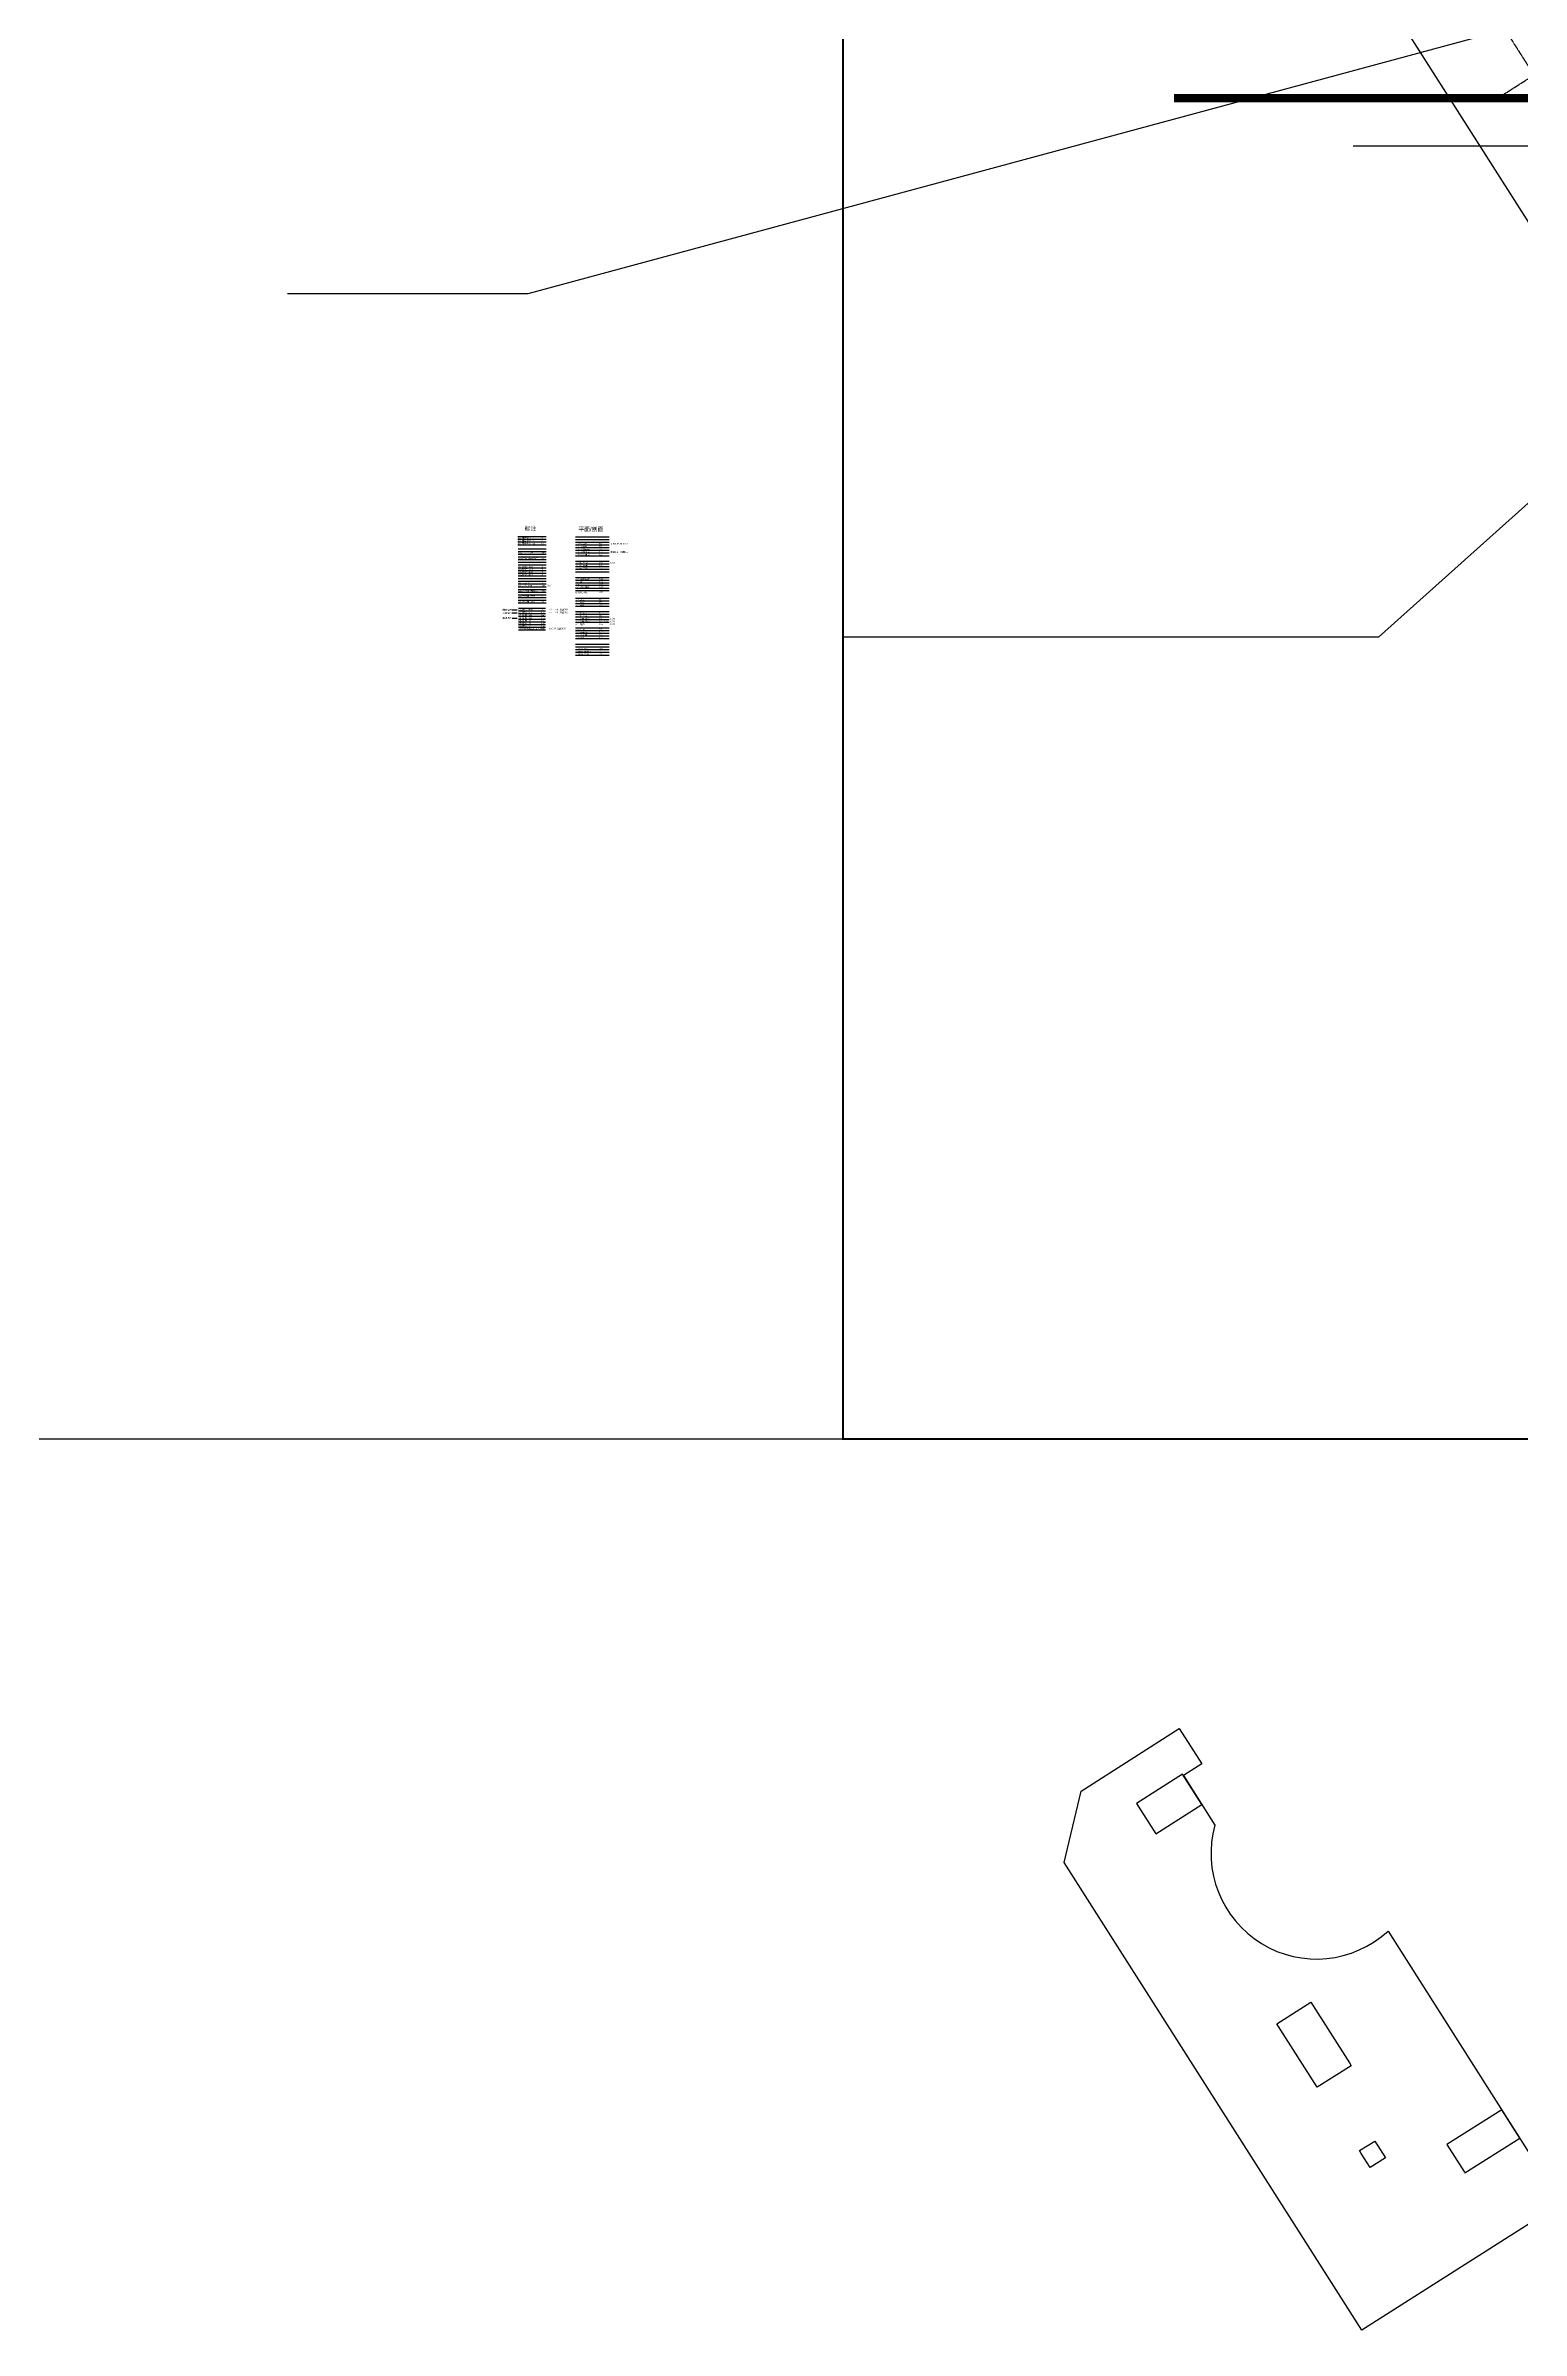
# Model space of a CAD drawing. Extents: x -1466470 to 922624, y -511729 to 590125.
# Drawn here: x -475289 to -299020, y -118543 to 154421 of the extents above; entities that cross this region are included whole.
import ezdxf
from ezdxf.enums import TextEntityAlignment as Align

# ---------------------------------------------------------------- set-up
doc = ezdxf.new("R2010")
doc.units = 0
doc.header["$LTSCALE"] = 10
doc.header["$MEASUREMENT"] = 0
doc.linetypes.add('X-104 B2平面$0$ACAD_ISO04W100', pattern=[30, 24, -3, 0, -3])
doc.linetypes.add('X-104 B2平面$0$DOTE', pattern=[2.42, 2, -0.2, 0.02, -0.2])
for name, color, linetype in [('X-104 B2平面$0$00-图签文字_2', 2, 'Continuous'), ('X-104 B2平面$0$00-图签文字_4', 4, 'Continuous'), ('X-104 B2平面$0$00-图签签名_10', 10, 'Continuous'), ('X-104 B2平面$0$01-标注_标高', 200, 'Continuous'), ('X-104 B2平面$0$01-标注_轴线坐标', 132, 'Continuous'), ('X-104 B2平面$0$02-TEXT_图表', 2, 'Continuous'), ('X-104 B2平面$0$02-TEXT_房间', 7, 'Continuous'), ('X-104 B2平面$0$02-TEXT_轴线', 9, 'Continuous'), ('X-104 B2平面$0$03-表格_185', 185, 'Continuous'), ('X-104 B2平面$0$03-表格_2', 2, 'Continuous'), ('X-104 B2平面$0$05-填充_111', 111, 'Continuous'), ('X-104 B2平面$0$05-填充_156', 156, 'Continuous'), ('X-104 B2平面$0$05-填充_166', 9, 'Continuous'), ('X-104 B2平面$0$05-填充_168', 9, 'Continuous'), ('X-104 B2平面$0$05-填充_18', 9, 'Continuous'), ('X-104 B2平面$0$05-填充_196', 9, 'Continuous'), ('X-104 B2平面$0$05-填充_天正', 9, 'Continuous'), ('X-104 B2平面$0$A-C_玻璃幕墙', 140, 'Continuous'), ('X-104 B2平面$0$A-C_玻璃隔断', 140, 'Continuous'), ('X-104 B2平面$0$A-C_窗', 51, 'Continuous'), ('X-104 B2平面$0$A-E_栏杆', 232, 'Continuous'), ('X-104 B2平面$0$A-E_楼梯', 171, 'Continuous'), ('X-104 B2平面$0$A-E_电梯', 171, 'Continuous'), ('X-104 B2平面$0$A-I_卫-洁具', 9, 'Continuous'), ('X-104 B2平面$0$A-I_卫-隔断', 214, 'Continuous'), ('X-104 B2平面$0$A-I_家具-固定', 9, 'Continuous'), ('X-104 B2平面$0$A-I_家具-活动', 9, 'Continuous'), ('X-104 B2平面$0$A-I_车位', 9, 'Continuous'), ('X-104 B2平面$0$A-O_分水线', 127, 'Continuous'), ('X-104 B2平面$0$A-O_屋面', 201, 'Continuous'), ('X-104 B2平面$0$A-O_散水', 134, 'Continuous'), ('X-104 B2平面$0$A-O_防水层', 222, 'Continuous'), ('X-104 B2平面$0$A-SUR_保温', 222, 'Continuous'), ('X-104 B2平面$0$A-SUR_吊顶', 40, 'Continuous'), ('X-104 B2平面$0$A-SUR_面层', 191, 'Continuous'), ('X-104 B2平面$0$A-TECH_水', 3, 'Continuous'), ('X-104 B2平面$0$A-TECH_电气', 240, 'Continuous'), ('X-104 B2平面$0$A-TECH_结构', 21, 'Continuous'), ('X-104 B2平面$0$A_AXIS-轴线', 9, 'X-104 B2平面$0$DOTE'), ('X-104 B2平面$0$A_STR-砌块墙', 121, 'Continuous'), ('X-104 B2平面$0$A_STR-砼墙', 51, 'Continuous'), ('X-104 B2平面$0$A_STR-轻隔墙', 141, 'Continuous'), ('X-104 B2平面$0$A_STR-钢结构', 20, 'Continuous'), ('X-104 B2平面$0$D_铝板', 181, 'Continuous'), ('X-104 B2平面$0$DOOR_FIRE', 220, 'Continuous'), ('X-104 B2平面$0$M-用地 红线', 20, 'X-104 B2平面$0$ACAD_ISO04W100'), ('X-104 B2平面$1$02-TEXT_标注', 130, 'Continuous'), ('X-104 B2平面$1$A-C_门', 150, 'Continuous'), ('X-104 B2平面$1$A_STR-砼柱', 51, 'Continuous')]:
    doc.layers.add(name, color=color, linetype=linetype)
for name, color, linetype, plot in [('X-104 B2平面$0$04-不打印_视口', 5, 'Continuous', False), ('X-104 B2平面$0$04-不打印_辅助线', 165, 'Continuous', False), ('X-104 B2平面$0$04-不打印_面积', 5, 'Continuous', False), ('X-104 B2平面$1$DIM_MODI', 6, 'Continuous', False)]:
    doc.layers.add(name, color=color, linetype=linetype, plot=plot)
doc.styles.add('X-104 B2平面$0$_TCH_AXIS', font='')
doc.styles.add('X-104 B2平面$0$ZC-ROMANS', font='msyh.ttf')
doc.styles.add('X-104 B2平面$0$ZC-宋体', font='', dxfattribs={"width": 0.75})
doc.styles.get('X-104 B2平面$0$_TCH_AXIS').set_extended_font_data('FZXiHei I-Z08S')
doc.styles.get('X-104 B2平面$0$ZC-宋体').set_extended_font_data('SimSun')

# ---------------------------------------------------------------- blocks, each defined once
blk = doc.blocks.new('X-104 B2平面$0$A$C29862340')
at = {"layer": 'X-104 B2平面$0$DOOR_FIRE', "style": 'X-104 B2平面$0$ZC-ROMANS'}
for s, p in [('DOOR_FIRE', (0, -294)), ('220', (2828, -279))]:
    blk.add_text(s, height=200, dxfattribs=at).set_placement(p)
blk = doc.blocks.new('104 轴线')
for p, q in [((-241970, 69558), (-199106, 96822)), ((-244006, 82074), (-168631, -36427))]:
    blk.add_line(p, q)
at = {"layer": 'Defpoints'}
blk.add_lwpolyline([(13135, -2670), (19996, 9914), (18926, 200140), (-165691, 199501, 0.0648429), (-234306, 190322, 0.0648942), (-298282, 163874), (-300993, 152958), (-177498, -41043), (-162540, -55229), (-143745, -84755), (-123037, -89354), (13135, -2670)], format="xyb", close=True, dxfattribs=at)
blk = doc.blocks.new('X-104 B2平面$0$A$C63741260')
at = {"layer": 'X-104 B2平面$0$04-不打印_辅助线'}
blk.add_lwpolyline([(0, -1242375), (416150, -1242375), (416150, -948025), (0, -948025)], close=True, dxfattribs=at)
blk.add_lwpolyline([(0, -1242375), (416150, -1242375), (416150, -948025), (0, -948025)], close=True, dxfattribs=at)
blk.add_lwpolyline([(0, -1242375), (416150, -1242375), (416150, -948025), (0, -948025)], close=True, dxfattribs=at)
blk.add_lwpolyline([(0, -1242375), (416150, -1242375), (416150, -948025), (0, -948025)], close=True, dxfattribs=at)
at = {"layer": 'X-104 B2平面$0$04-不打印_面积'}
blk.add_lwpolyline([(0, -1242375), (416150, -1242375), (416150, -948025), (0, -948025)], close=True, dxfattribs=at)
blk = doc.blocks.new('X-104 B2平面')
at = {"layer": 'X-104 B2平面$0$00-图签签名_10'}
blk.add_line((-228856, 100823), (-225495, 100823), dxfattribs=at)
at = {"layer": 'X-104 B2平面$0$03-表格_185'}
for p, q in [((-228856, 101796), (-225495, 101796)), ((-228856, 101472), (-225495, 101472)), ((-228856, 101147), (-225495, 101147)), ((-217957, 101738), (-221974, 101738)), ((-217957, 101414), (-221974, 101414)), ((-217957, 101089), (-221974, 101089)), ((-228817, 100345), (-225456, 100345)), ((-228817, 100021), (-225456, 100021)), ((-228817, 99697), (-225456, 99697)), ((-228817, 99372), (-225456, 99372)), ((-228817, 99372), (-225456, 99372)), ((-228817, 99048), (-225456, 99048)), ((-228817, 99048), (-225456, 99048)), ((-228817, 98723), (-225456, 98723)), ((-228817, 98399), (-225456, 98399)), ((-217957, 100765), (-221974, 100765)), ((-217957, 100441), (-221974, 100441)), ((-217957, 100116), (-221974, 100116)), ((-217957, 99792), (-221974, 99792)), ((-217957, 99468), (-221974, 99468)), ((-217957, 98819), (-221974, 98819)), ((-217957, 98494), (-221974, 98494)), ((-228817, 98075), (-225456, 98075)), ((-228817, 97750), (-225456, 97750)), ((-228817, 97426), (-225456, 97426)), ((-228817, 97102), (-225456, 97102)), ((-228817, 96777), (-225456, 96777)), ((-228817, 96453), (-225456, 96453)), ((-228817, 96128), (-225456, 96128)), ((-228817, 95804), (-225456, 95804)), ((-217957, 98170), (-221974, 98170)), ((-217957, 97846), (-221974, 97846)), ((-217957, 97521), (-221974, 97521)), ((-217957, 96873), (-221974, 96873)), ((-217957, 96873), (-221974, 96873)), ((-217957, 96548), (-221974, 96548)), ((-217957, 96224), (-221974, 96224)), ((-217957, 95929), (-221974, 95929)), ((-217957, 95605), (-221974, 95605)), ((-228817, 95480), (-225456, 95480)), ((-228817, 95155), (-225456, 95155)), ((-228817, 94831), (-225456, 94831)), ((-228817, 94506), (-225456, 94506)), ((-228817, 94182), (-225456, 94182)), ((-228817, 93858), (-225456, 93858)), ((-228786, 93239), (-225550, 93239)), ((-228786, 93239), (-225550, 93239)), ((-228786, 92914), (-225550, 92914)), ((-217957, 95311), (-221974, 95311)), ((-217957, 94397), (-221974, 94397)), ((-217957, 94073), (-221974, 94073)), ((-217957, 93749), (-221974, 93749)), ((-217957, 93424), (-221974, 93424)), ((-228786, 92590), (-225550, 92590)), ((-228786, 92265), (-225550, 92265)), ((-228786, 91941), (-225550, 91941)), ((-228786, 91617), (-225550, 91617)), ((-228786, 91292), (-225550, 91292)), ((-228786, 90968), (-225550, 90968)), ((-228786, 90644), (-225550, 90644)), ((-217957, 92805), (-221974, 92805)), ((-217957, 92805), (-221974, 92805)), ((-217957, 92805), (-221974, 92805)), ((-217957, 92481), (-221974, 92481)), ((-217957, 92157), (-221974, 92157)), ((-217957, 91832), (-221974, 91832)), ((-217957, 91508), (-221974, 91508)), ((-217957, 90859), (-221974, 90859)), ((-217957, 90535), (-221974, 90535)), ((-217957, 90210), (-221974, 90210)), ((-217957, 89886), (-221974, 89886)), ((-217957, 89562), (-221974, 89562)), ((-217957, 88894), (-221974, 88894)), ((-217957, 88569), (-221974, 88569)), ((-217957, 88245), (-221974, 88245)), ((-217957, 87921), (-221974, 87921)), ((-217957, 87596), (-221974, 87596))]:
    blk.add_line(p, q, dxfattribs=at)
at = {"layer": 'X-104 B2平面$0$04-不打印_辅助线'}
blk.add_lwpolyline([(-606180, -6020), (-190030, -6020), (-190030, 288330), (-606180, 288330)], close=True, dxfattribs=at)
at = {"layer": 'X-104 B2平面$0$04-不打印_辅助线', "const_width": 250}
blk.add_lwpolyline([(-190030, -6020), (226120, -6020), (226120, 288330), (-190030, 288330)], close=True, dxfattribs=at)
at = {"layer": 'X-104 B2平面$0$04-不打印_面积', "color": 250}
blk.add_lwpolyline([(19929, 118290), (-31847, 148430), (-129075, 148430)], dxfattribs=at)
at = {"layer": 'X-104 B2平面$0$04-不打印_面积', "color": 1}
blk.add_lwpolyline([(-163595, -56646), (-161566, -48093), (-149840, -40635), (-147156, -44854), (-149350, -46249), (-145586, -52166, 0.7556238), (-124912, -64826), (-104217, -97361), (-128054, -112523), (-163595, -56646)], format="xyb", dxfattribs=at)
for points in [[(-149457, -46080), (-149457, -46080), (-154942, -49569), (-154942, -49569), (-152634, -53197), (-147149, -49693), (-149457, -46080)], [(-137982, -76232), (-138197, -75894), (-134147, -73318), (-129531, -80575), (-129316, -80912), (-133367, -83488), (-133367, -83488), (-137982, -76232)], [(-117868, -90341), (-115775, -93631), (-115721, -93716), (-109182, -89556), (-111328, -86181), (-117868, -90341)], [(-128099, -91397), (-128314, -91059), (-126500, -89906), (-125212, -91931), (-127026, -93085), (-128099, -91397)]]:
    blk.add_lwpolyline(points, dxfattribs=at)
at = {"layer": 'X-104 B2平面$0$D_铝板'}
for p, q in [((-229546, 93032), (-228954, 93032)), ((-229546, 92671), (-228954, 92671)), ((-229546, 92058), (-228954, 92058))]:
    blk.add_line(p, q, dxfattribs=at)
at = {"layer": 'X-104 B2平面$0$M-用地 红线', "ltscale": 0.05}
blk.add_line((-170720, 237648), (-47225, 43647), dxfattribs=at)
blk.add_lwpolyline([(143408, 82020), (150269, 94604), (149199, 284830), (-35418, 284191, 0.0648429), (-104033, 275012, 0.0648942), (-168009, 248564), (-170720, 237648), (-47225, 43647), (-32267, 29461), (-13472, -65), (7236, -4664), (143408, 82020)], format="xyb", close=True, dxfattribs=at)
blk.add_lwpolyline([(143408, 82020), (150269, 94604), (149199, 284830), (-35418, 284191, 0.0648429), (-104033, 275012, 0.0648942), (-168009, 248564), (-170720, 237648), (-47225, 43647), (-32267, 29461), (-13472, -65), (7236, -4664), (143408, 82020)], format="xyb", close=True, dxfattribs=at)
at = {"layer": 'X-104 B2平面$1$DIM_MODI'}
for points in [[(-23096, 186131), (-227672, 130784), (-256383, 130784)], [(-18875, 185793), (-126043, 89781), (-190030, 89781)]]:
    blk.add_lwpolyline(points, dxfattribs=at)
at = {"layer": 'X-104 B2平面$0$04-不打印_辅助线'}
blk.add_blockref('X-104 B2平面$0$A$C63741260', (-190030, 1236355), dxfattribs=at)
at = {"layer": 'X-104 B2平面$0$A-TECH_结构'}
blk.add_blockref('X-104 B2平面$0$A$C29862340', (-221974, 95311), dxfattribs=at)
at = {"layer": 'X-104 B2平面$0$A_AXIS-轴线', "rotation": 7.045863037328646e-07}
blk.add_blockref('104 轴线', (130274, 84690), dxfattribs=at)
at = {"layer": 'X-104 B2平面$0$00-图签文字_2'}
for s, style, p in [('00-图签文字_2', 'X-104 B2平面$0$ZC-宋体', (-228856, 101147)), ('2', 'X-104 B2平面$0$ZC-ROMANS', (-226067, 101147)), ('-6 0.09 淡显70%%%', 'X-104 B2平面$0$ZC-宋体', (-225129, 92964)), ('-8 0.09 淡显35%%%', 'X-104 B2平面$0$ZC-宋体', (-225129, 92640))]:
    blk.add_text(s, height=200, dxfattribs=dict(at, style=style)).set_placement(p)
at = {"layer": 'X-104 B2平面$0$00-图签文字_4'}
for s, style, p in [('00-图签文字_4', 'X-104 B2平面$0$ZC-宋体', (-228856, 101472)), ('4', 'X-104 B2平面$0$ZC-ROMANS', (-226067, 101472)), ('平面0.45 总图0.7', 'X-104 B2平面$0$ZC-ROMANS', (-217817, 100815)), ('0.01', 'X-104 B2平面$0$ZC-ROMANS', (-217817, 98544)), ('平面0.4   总图0.5', 'X-104 B2平面$0$ZC-ROMANS', (-217817, 99842)), ('0.01', 'X-104 B2平面$0$ZC-ROMANS', (-225317, 95854)), ('8  0.09 淡显70%%%', 'X-104 B2平面$0$ZC-ROMANS', (-225117, 90693)), ('0.01', 'X-104 B2平面$0$ZC-ROMANS', (-217817, 91882)), ('0.01', 'X-104 B2平面$0$ZC-ROMANS', (-217817, 91558)), ('0.01', 'X-104 B2平面$0$ZC-ROMANS', (-217817, 91233))]:
    blk.add_text(s, height=200, dxfattribs=dict(at, style=style)).set_placement(p)
at = {"layer": 'X-104 B2平面$0$00-图签签名_10'}
for s, style, p in [('00-图签签名_10', 'X-104 B2平面$0$ZC-宋体', (-228856, 100823)), ('10', 'X-104 B2平面$0$ZC-ROMANS', (-226067, 100823))]:
    blk.add_text(s, height=200, dxfattribs=dict(at, style=style)).set_placement(p)
at = {"layer": 'X-104 B2平面$0$01-标注_标高'}
for s, style, p in [('01-标注_标高', 'X-104 B2平面$0$ZC-宋体', (-228817, 99697)), ('200', 'X-104 B2平面$0$ZC-ROMANS', (-226028, 99697))]:
    blk.add_text(s, height=200, dxfattribs=dict(at, style=style)).set_placement(p)
at = {"layer": 'X-104 B2平面$0$01-标注_轴线坐标'}
for s, style, p in [('01-标注_轴线坐标', 'X-104 B2平面$0$ZC-宋体', (-228817, 99048)), ('132', 'X-104 B2平面$0$ZC-ROMANS', (-226028, 99048))]:
    blk.add_text(s, height=200, dxfattribs=dict(at, style=style)).set_placement(p)
at = {"layer": 'X-104 B2平面$0$02-TEXT_图表'}
for s, style, p in [('02-TEXT_图表', 'X-104 B2平面$0$ZC-宋体', (-228817, 97750)), ('2', 'X-104 B2平面$0$ZC-ROMANS', (-226028, 97750))]:
    blk.add_text(s, height=200, dxfattribs=dict(at, style=style)).set_placement(p)
at = {"layer": 'X-104 B2平面$0$02-TEXT_房间'}
for s, style, p in [('02-TEXT_房间', 'X-104 B2平面$0$ZC-宋体', (-228817, 98075)), ('7', 'X-104 B2平面$0$ZC-ROMANS', (-226028, 98075))]:
    blk.add_text(s, height=200, dxfattribs=dict(at, style=style)).set_placement(p)
at = {"layer": 'X-104 B2平面$0$02-TEXT_轴线'}
for s, style, p in [('02-TEXT_轴线', 'X-104 B2平面$0$ZC-宋体', (-228817, 97426)), ('7', 'X-104 B2平面$0$ZC-ROMANS', (-226028, 97426))]:
    blk.add_text(s, height=200, dxfattribs=dict(at, style=style)).set_placement(p)
at = {"layer": 'X-104 B2平面$0$03-表格_185'}
for s, style, p in [('03-表格_185', 'X-104 B2平面$0$ZC-宋体', (-228817, 95804)), ('185', 'X-104 B2平面$0$ZC-ROMANS', (-226028, 95804))]:
    blk.add_text(s, height=200, dxfattribs=dict(at, style=style)).set_placement(p)
at = {"layer": 'X-104 B2平面$0$03-表格_2'}
for s, style, p in [('03-表格_2', 'X-104 B2平面$0$ZC-宋体', (-228817, 96128)), ('2', 'X-104 B2平面$0$ZC-ROMANS', (-225999, 96128))]:
    blk.add_text(s, height=200, dxfattribs=dict(at, style=style)).set_placement(p)
at = {"layer": 'X-104 B2平面$0$04-不打印_视口'}
for s, style, p in [('04-不打印_视口', 'X-104 B2平面$0$ZC-宋体', (-228817, 93858)), ('20', 'X-104 B2平面$0$ZC-ROMANS', (-226028, 93858))]:
    blk.add_text(s, height=200, dxfattribs=dict(at, style=style)).set_placement(p)
at = {"layer": 'X-104 B2平面$0$04-不打印_辅助线', "color": 2, "style": 'X-104 B2平面$0$_TCH_AXIS'}
for s, p in [('标注', (-227347, 102496)), ('平面/剖面', (-220137, 102438))]:
    blk.add_text(s, height=500, dxfattribs=at).set_placement(p, align=Align.CENTER)
at = {"layer": 'X-104 B2平面$0$04-不打印_辅助线'}
for s, style, p in [('04-不打印_辅助线', 'X-104 B2平面$0$ZC-宋体', (-228817, 95155)), ('165', 'X-104 B2平面$0$ZC-ROMANS', (-226028, 95155))]:
    blk.add_text(s, height=200, dxfattribs=dict(at, style=style)).set_placement(p)
at = {"layer": 'X-104 B2平面$0$04-不打印_面积'}
for s, style, p in [('04-不打印_面积', 'X-104 B2平面$0$ZC-宋体', (-228817, 94506)), ('5', 'X-104 B2平面$0$ZC-ROMANS', (-226028, 94506))]:
    blk.add_text(s, height=200, dxfattribs=dict(at, style=style)).set_placement(p)
at = {"layer": 'X-104 B2平面$0$05-填充_111'}
for s, style, p in [('05-填充_111', 'X-104 B2平面$0$ZC-宋体', (-228786, 91292)), ('166', 'X-104 B2平面$0$ZC-ROMANS', (-226079, 91292))]:
    blk.add_text(s, height=200, dxfattribs=dict(at, style=style)).set_placement(p)
at = {"layer": 'X-104 B2平面$0$05-填充_156'}
for s, style, p in [('05-填充_156', 'X-104 B2平面$0$ZC-宋体', (-228786, 92590)), ('156', 'X-104 B2平面$0$ZC-ROMANS', (-226079, 92590))]:
    blk.add_text(s, height=200, dxfattribs=dict(at, style=style)).set_placement(p)
at = {"layer": 'X-104 B2平面$0$05-填充_166'}
for s, style, p in [('05-填充_166', 'X-104 B2平面$0$ZC-宋体', (-228786, 90968)), ('166', 'X-104 B2平面$0$ZC-ROMANS', (-226079, 90968))]:
    blk.add_text(s, height=200, dxfattribs=dict(at, style=style)).set_placement(p)
at = {"layer": 'X-104 B2平面$0$05-填充_168'}
for s, style, p in [('05-填充_168', 'X-104 B2平面$0$ZC-宋体', (-228786, 91941)), ('168', 'X-104 B2平面$0$ZC-ROMANS', (-226079, 91941))]:
    blk.add_text(s, height=200, dxfattribs=dict(at, style=style)).set_placement(p)
at = {"layer": 'X-104 B2平面$0$05-填充_18'}
for s, style, p in [('05-填充_18', 'X-104 B2平面$0$ZC-宋体', (-228786, 91617)), ('18', 'X-104 B2平面$0$ZC-ROMANS', (-226079, 91617))]:
    blk.add_text(s, height=200, dxfattribs=dict(at, style=style)).set_placement(p)
at = {"layer": 'X-104 B2平面$0$05-填充_196'}
for s, style, p in [('05-填充_196', 'X-104 B2平面$0$ZC-宋体', (-228786, 92265)), ('196', 'X-104 B2平面$0$ZC-ROMANS', (-226079, 92265))]:
    blk.add_text(s, height=200, dxfattribs=dict(at, style=style)).set_placement(p)
at = {"layer": 'X-104 B2平面$0$05-填充_天正'}
for s, style, p in [('05-填充_天正', 'X-104 B2平面$0$ZC-宋体', (-228786, 92914)), ('26', 'X-104 B2平面$0$ZC-ROMANS', (-226079, 92914))]:
    blk.add_text(s, height=200, dxfattribs=dict(at, style=style)).set_placement(p)
at = {"layer": 'X-104 B2平面$0$05-填充_天正', "color": 8, "style": 'X-104 B2平面$0$ZC-宋体'}
blk.add_text('8#线用于所有块中的细线', height=200, dxfattribs=at).set_placement((-228766, 90644))
at = {"layer": 'X-104 B2平面$0$A-C_玻璃幕墙', "style": 'X-104 B2平面$0$ZC-ROMANS'}
for s, p in [('A-C_玻璃幕墙', (-221974, 96548)), ('130', (-219146, 96594))]:
    blk.add_text(s, height=200, dxfattribs=at).set_placement(p)
at = {"layer": 'X-104 B2平面$0$A-C_玻璃隔断', "style": 'X-104 B2平面$0$ZC-ROMANS'}
for s, p in [('A-C_玻璃隔断', (-221974, 95605)), ('140', (-219146, 95650))]:
    blk.add_text(s, height=200, dxfattribs=at).set_placement(p)
at = {"layer": 'X-104 B2平面$0$A-C_窗', "style": 'X-104 B2平面$0$ZC-ROMANS'}
for s, p in [('A-C_窗', (-221974, 96224)), ('140', (-219146, 96269))]:
    blk.add_text(s, height=200, dxfattribs=at).set_placement(p)
at = {"layer": 'X-104 B2平面$0$A-E_栏杆', "style": 'X-104 B2平面$0$ZC-ROMANS'}
for s, p in [('A-E_栏杆', (-221974, 93424)), ('232', (-219145, 93470))]:
    blk.add_text(s, height=200, dxfattribs=at).set_placement(p)
at = {"layer": 'X-104 B2平面$0$A-E_楼梯', "style": 'X-104 B2平面$0$ZC-ROMANS'}
for s, p in [('A-E_楼梯', (-221974, 94073)), ('171', (-219186, 94118))]:
    blk.add_text(s, height=200, dxfattribs=at).set_placement(p)
at = {"layer": 'X-104 B2平面$0$A-E_电梯', "style": 'X-104 B2平面$0$ZC-ROMANS'}
for s, p in [('A-E_电梯', (-221974, 93749)), ('171', (-219186, 93794))]:
    blk.add_text(s, height=200, dxfattribs=at).set_placement(p)
at = {"layer": 'X-104 B2平面$0$A-I_卫-洁具', "style": 'X-104 B2平面$0$ZC-ROMANS'}
for s, p in [('A-I_卫-洁具', (-221974, 92481)), ('241', (-219185, 92526))]:
    blk.add_text(s, height=200, dxfattribs=at).set_placement(p)
at = {"layer": 'X-104 B2平面$0$A-I_卫-隔断', "ltscale": 0.1, "style": 'X-104 B2平面$0$ZC-ROMANS'}
for s, p in [('A-I_卫-隔断', (-221974, 92157)), ('214', (-219185, 92202))]:
    blk.add_text(s, height=200, dxfattribs=at).set_placement(p)
at = {"layer": 'X-104 B2平面$0$A-I_家具-固定', "style": 'X-104 B2平面$0$ZC-ROMANS'}
for s, p in [('A-I_家具-固定', (-221974, 91832)), ('195', (-219185, 91878))]:
    blk.add_text(s, height=200, dxfattribs=at).set_placement(p)
at = {"layer": 'X-104 B2平面$0$A-I_家具-活动', "style": 'X-104 B2平面$0$ZC-ROMANS'}
for s, p in [('A-I_家具-活动', (-221974, 91508)), ('185', (-219146, 91553))]:
    blk.add_text(s, height=200, dxfattribs=at).set_placement(p)
at = {"layer": 'X-104 B2平面$0$A-I_家具-活动', "color": 124, "style": 'X-104 B2平面$0$ZC-宋体'}
blk.add_text('124', height=200, dxfattribs=at).set_placement((-218555, 91553))
at = {"layer": 'X-104 B2平面$0$A-I_车位', "style": 'X-104 B2平面$0$ZC-ROMANS'}
for s, p in [('A-I_ 车位', (-221974, 91183)), ('185', (-219146, 91229))]:
    blk.add_text(s, height=200, dxfattribs=at).set_placement(p)
at = {"layer": 'X-104 B2平面$0$A-O_分水线', "style": 'X-104 B2平面$0$ZC-ROMANS'}
for s, p in [('A-O_分水线', (-221974, 90210)), ('142', (-219186, 90256))]:
    blk.add_text(s, height=200, dxfattribs=at).set_placement(p)
at = {"layer": 'X-104 B2平面$0$A-O_屋面', "style": 'X-104 B2平面$0$ZC-ROMANS'}
for s, p in [('A-O_屋面', (-221974, 90535)), ('201', (-219145, 90580))]:
    blk.add_text(s, height=200, dxfattribs=at).set_placement(p)
at = {"layer": 'X-104 B2平面$0$A-O_散水', "style": 'X-104 B2平面$0$ZC-ROMANS'}
for s, p in [('A-O_散水', (-221974, 89562)), ('134', (-219145, 89607))]:
    blk.add_text(s, height=200, dxfattribs=at).set_placement(p)
at = {"layer": 'X-104 B2平面$0$A-O_防水层', "style": 'X-104 B2平面$0$ZC-ROMANS'}
for s, p in [('A-O_防水层', (-221974, 89886)), ('222', (-219186, 89931))]:
    blk.add_text(s, height=200, dxfattribs=at).set_placement(p)
at = {"layer": 'X-104 B2平面$0$A-SUR_保温', "style": 'X-104 B2平面$0$ZC-ROMANS'}
for s, p in [('A-SUR_保温', (-221974, 98494)), ('222', (-219146, 98540))]:
    blk.add_text(s, height=200, dxfattribs=at).set_placement(p)
at = {"layer": 'X-104 B2平面$0$A-SUR_吊顶', "style": 'X-104 B2平面$0$ZC-ROMANS'}
for s, p in [('A-SUR_吊顶', (-221974, 97846)), ('40', (-219146, 97891))]:
    blk.add_text(s, height=200, dxfattribs=at).set_placement(p)
at = {"layer": 'X-104 B2平面$0$A-SUR_面层', "style": 'X-104 B2平面$0$ZC-ROMANS'}
for s, p in [('A-SUR_面层', (-221974, 98170)), ('191', (-219146, 98216))]:
    blk.add_text(s, height=200, dxfattribs=at).set_placement(p)
at = {"layer": 'X-104 B2平面$0$A-TECH_水', "style": 'X-104 B2平面$0$ZC-ROMANS'}
for s, p in [('A-TECH_给排水', (-221974, 87921)), ('7', (-219145, 87966))]:
    blk.add_text(s, height=200, dxfattribs=at).set_placement(p)
at = {"layer": 'X-104 B2平面$0$A-TECH_电气', "style": 'X-104 B2平面$0$ZC-ROMANS'}
for s, p in [('A-TECH_电气', (-221974, 88245)), ('240', (-219145, 88291))]:
    blk.add_text(s, height=200, dxfattribs=at).set_placement(p)
at = {"layer": 'X-104 B2平面$0$A-TECH_结构', "style": 'X-104 B2平面$0$ZC-ROMANS'}
for s, p in [('A-TECH_结构', (-221974, 87596)), ('21', (-219146, 87642))]:
    blk.add_text(s, height=200, dxfattribs=at).set_placement(p)
at = {"layer": 'X-104 B2平面$0$A_STR-砌块墙', "style": 'X-104 B2平面$0$ZC-ROMANS'}
for s, p in [('A_STR-砌块墙', (-221974, 99792)), ('121', (-219146, 99837))]:
    blk.add_text(s, height=200, dxfattribs=at).set_placement(p)
at = {"layer": 'X-104 B2平面$0$A_STR-砼墙', "style": 'X-104 B2平面$0$ZC-ROMANS'}
for s, p in [('51', (-219146, 100811)), ('A_STR-砼墙', (-221974, 100765))]:
    blk.add_text(s, height=200, dxfattribs=at).set_placement(p)
at = {"layer": 'X-104 B2平面$0$A_STR-轻隔墙', "style": 'X-104 B2平面$0$ZC-ROMANS'}
for s, p in [('A_STR-轻隔墙', (-221974, 99468)), ('141', (-219146, 99513))]:
    blk.add_text(s, height=200, dxfattribs=at).set_placement(p)
at = {"layer": 'X-104 B2平面$0$A_STR-钢结构', "style": 'X-104 B2平面$0$ZC-ROMANS'}
for s, p in [('A_STR-钢结构', (-221974, 100116)), ('20', (-219146, 100162))]:
    blk.add_text(s, height=200, dxfattribs=at).set_placement(p)
at = {"layer": 'X-104 B2平面$0$D_铝板', "style": 'X-104 B2平面$0$ZC-ROMANS'}
for s, p in [('剖面填充', (-230691, 92928)), ('幕墙填充', (-230691, 91954)), ('立面填充', (-230691, 92566))]:
    blk.add_text(s, height=200, dxfattribs=at).set_placement(p)
at = {"layer": 'X-104 B2平面$1$02-TEXT_标注'}
for s, style, p in [('02-TEXT_标注', 'X-104 B2平面$0$ZC-宋体', (-228817, 97102)), ('4', 'X-104 B2平面$0$ZC-ROMANS', (-226028, 97102))]:
    blk.add_text(s, height=200, dxfattribs=dict(at, style=style)).set_placement(p)
at = {"layer": 'X-104 B2平面$1$A-C_门', "style": 'X-104 B2平面$0$ZC-ROMANS'}
for s, p in [('A-C_门', (-221974, 95914)), ('150', (-219146, 95960))]:
    blk.add_text(s, height=200, dxfattribs=at).set_placement(p)
at = {"layer": 'X-104 B2平面$1$A_STR-砼柱', "style": 'X-104 B2平面$0$ZC-ROMANS'}
for s, p in [('A_STR-砼柱', (-221974, 100441)), ('51', (-219146, 100486))]:
    blk.add_text(s, height=200, dxfattribs=at).set_placement(p)

msp = doc.modelspace()

# ---------------------------------------------------------------- linework, layer by layer
at = {"layer": 'Defpoints', "color": 2, "linetype": 'ByBlock', "ltscale": 0.5, "const_width": 1000}
msp.add_lwpolyline([(-340509.6, 148141), (2842.6, 148141)], dxfattribs=at)

# ---------------------------------------------------------------- block references
msp.add_blockref('X-104 B2平面', (-190030.1, -6020))

doc.saveas('drawing.dxf')
